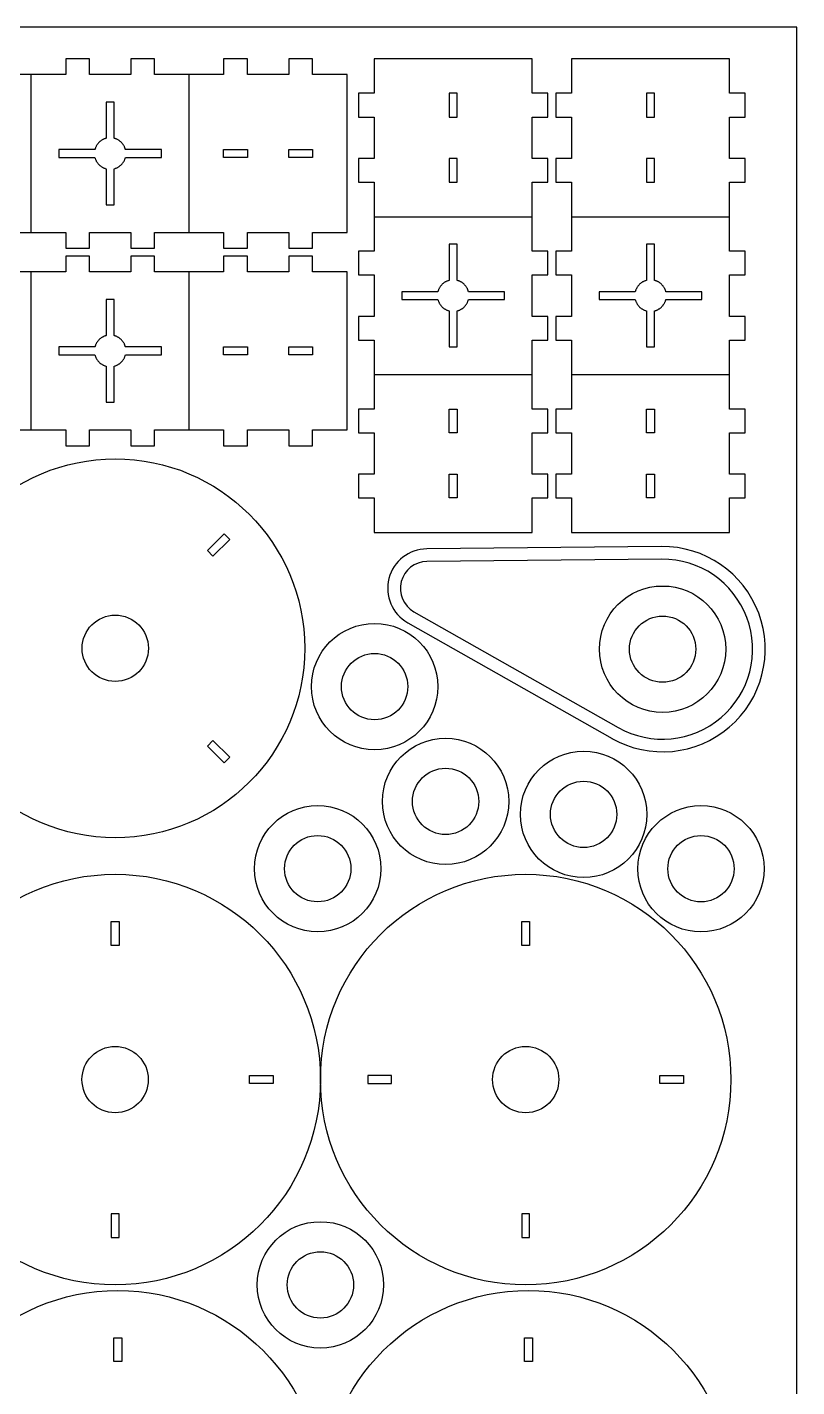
# Model space of a CAD drawing. Extents: x 994 to 3441, y -1567 to -767.
# Drawn here: x 1950.4 to 2194.1, y -1197.7 to -767.2 of the extents above; entities that cross this region are included whole.
import ezdxf

# ---------------------------------------------------------------- set-up
doc = ezdxf.new("R2010")
doc.units = 0
for name, color, linetype in [('CUT1', 7, 'CONTINUOUS'), ('CUT2', 5, 'CONTINUOUS'), ('ENG', 1, 'CONTINUOUS'), ('LAYER_15', 200, 'CONTINUOUS')]:
    doc.layers.add(name, color=color, linetype=linetype)

msp = doc.modelspace()

# ---------------------------------------------------------------- linework, layer by layer
at = {"layer": 'CUT1'}
for p, q in [((1970.14, -777.22), (1962.64, -777.22)), ((1962.64, -777.22), (1962.64, -782.22)), ((1970.14, -782.22), (1970.14, -777.22)), ((1990.77, -777.22), (1983.27, -777.22)), ((1983.27, -777.22), (1983.27, -782.22)), ((1990.77, -782.22), (1990.77, -777.22)), ((2020.14, -777.22), (2012.64, -777.22)), ((2012.64, -777.22), (2012.64, -782.22)), ((2020.14, -782.22), (2020.14, -777.22)), ((2040.77, -777.22), (2033.27, -777.22)), ((2033.27, -777.22), (2033.27, -782.22)), ((2040.77, -782.22), (2040.77, -777.22)), ((2110.33, -777.22), (2060.33, -777.22)), ((2060.33, -777.22), (2060.33, -788.16)), ((2110.33, -788.16), (2110.33, -777.22)), ((2172.83, -777.22), (2122.83, -777.22)), ((2122.83, -777.22), (2122.83, -788.16)), ((2172.83, -788.16), (2172.83, -777.22)), ((1962.64, -782.22), (1940.77, -782.22)), ((1983.27, -782.22), (1970.14, -782.22)), ((2012.64, -782.22), (1990.77, -782.22)), ((2033.27, -782.22), (2020.14, -782.22)), ((2051.7, -782.22), (2040.77, -782.22)), ((2051.7, -832.22), (2051.7, -782.22)), ((2060.33, -788.16), (2055.33, -788.16)), ((2055.33, -788.16), (2055.33, -795.66)), ((2115.33, -788.16), (2110.33, -788.16)), ((2115.33, -795.66), (2115.33, -788.16)), ((2122.83, -788.16), (2117.83, -788.16)), ((2117.83, -788.16), (2117.83, -795.66)), ((2177.83, -788.16), (2172.83, -788.16)), ((2177.83, -795.66), (2177.83, -788.16)), ((2055.33, -795.66), (2060.33, -795.66)), ((2060.33, -795.66), (2060.33, -808.78)), ((2110.33, -808.78), (2110.33, -795.66)), ((2110.33, -795.66), (2115.33, -795.66)), ((2117.83, -795.66), (2122.83, -795.66)), ((2122.83, -795.66), (2122.83, -808.78)), ((2172.83, -808.78), (2172.83, -795.66)), ((2172.83, -795.66), (2177.83, -795.66)), ((2060.33, -808.78), (2055.33, -808.78)), ((2055.33, -808.78), (2055.33, -816.28)), ((2115.33, -808.78), (2110.33, -808.78)), ((2115.33, -816.28), (2115.33, -808.78)), ((2122.83, -808.78), (2117.83, -808.78)), ((2117.83, -808.78), (2117.83, -816.28)), ((2177.83, -808.78), (2172.83, -808.78)), ((2177.83, -816.28), (2177.83, -808.78)), ((2055.33, -816.28), (2060.33, -816.28)), ((2060.33, -816.28), (2060.33, -838.16)), ((2110.33, -816.28), (2115.33, -816.28)), ((2110.33, -838.16), (2110.33, -816.28)), ((2117.83, -816.28), (2122.83, -816.28)), ((2122.83, -816.28), (2122.83, -838.16)), ((2172.83, -816.28), (2177.83, -816.28)), ((2172.83, -838.16), (2172.83, -816.28)), ((1940.77, -832.22), (1962.64, -832.22)), ((1962.64, -832.22), (1962.64, -837.22)), ((1970.14, -837.22), (1970.14, -832.22)), ((1970.14, -832.22), (1983.27, -832.22)), ((1983.27, -832.22), (1983.27, -837.22)), ((1990.77, -837.22), (1990.77, -832.22)), ((1990.77, -832.22), (2012.64, -832.22)), ((2012.64, -832.22), (2012.64, -837.22)), ((2020.14, -837.22), (2020.14, -832.22)), ((2020.14, -832.22), (2033.27, -832.22)), ((2033.27, -832.22), (2033.27, -837.22)), ((2040.77, -837.22), (2040.77, -832.22)), ((2040.77, -832.22), (2051.7, -832.22)), ((1962.64, -837.22), (1970.14, -837.22)), ((1983.27, -837.22), (1990.77, -837.22)), ((2012.64, -837.22), (2020.14, -837.22)), ((2033.27, -837.22), (2040.77, -837.22)), ((2060.33, -838.16), (2055.33, -838.16)), ((2055.33, -838.16), (2055.33, -845.66)), ((2115.33, -838.16), (2110.33, -838.16)), ((2115.33, -845.66), (2115.33, -838.16)), ((2122.83, -838.16), (2117.83, -838.16)), ((2117.83, -838.16), (2117.83, -845.66)), ((2177.83, -838.16), (2172.83, -838.16)), ((2177.83, -845.66), (2177.83, -838.16)), ((1970.14, -839.73), (1962.64, -839.73)), ((1962.64, -839.73), (1962.64, -844.73)), ((1970.14, -844.73), (1970.14, -839.73)), ((1990.77, -839.73), (1983.27, -839.73)), ((1983.27, -839.73), (1983.27, -844.73)), ((1990.77, -844.73), (1990.77, -839.73)), ((2020.14, -839.73), (2012.64, -839.73)), ((2012.64, -839.73), (2012.64, -844.73)), ((2020.14, -844.73), (2020.14, -839.73)), ((2040.77, -839.73), (2033.27, -839.73)), ((2033.27, -839.73), (2033.27, -844.73)), ((2040.77, -844.73), (2040.77, -839.73)), ((1962.64, -844.73), (1940.77, -844.73)), ((1983.27, -844.73), (1970.14, -844.73)), ((2012.64, -844.73), (1990.77, -844.73)), ((2033.27, -844.73), (2020.14, -844.73)), ((2051.7, -844.73), (2040.77, -844.73)), ((2051.7, -894.73), (2051.7, -844.73)), ((2055.33, -845.66), (2060.33, -845.66)), ((2060.33, -845.66), (2060.33, -858.78)), ((2110.33, -858.78), (2110.33, -845.66)), ((2110.33, -845.66), (2115.33, -845.66)), ((2117.83, -845.66), (2122.83, -845.66)), ((2122.83, -845.66), (2122.83, -858.78)), ((2172.83, -858.78), (2172.83, -845.66)), ((2172.83, -845.66), (2177.83, -845.66)), ((2060.33, -858.78), (2055.33, -858.78)), ((2055.33, -858.78), (2055.33, -866.28)), ((2115.33, -858.78), (2110.33, -858.78)), ((2115.33, -866.28), (2115.33, -858.78)), ((2122.83, -858.78), (2117.83, -858.78)), ((2117.83, -858.78), (2117.83, -866.28)), ((2177.83, -858.78), (2172.83, -858.78)), ((2177.83, -866.28), (2177.83, -858.78)), ((2055.33, -866.28), (2060.33, -866.28)), ((2060.33, -866.28), (2060.33, -888.16)), ((2110.33, -888.16), (2110.33, -866.28)), ((2110.33, -866.28), (2115.33, -866.28)), ((2117.83, -866.28), (2122.83, -866.28)), ((2122.83, -866.28), (2122.83, -888.16)), ((2172.83, -888.16), (2172.83, -866.28)), ((2172.83, -866.28), (2177.83, -866.28)), ((2060.33, -888.16), (2055.33, -888.16)), ((2055.33, -888.16), (2055.33, -895.66)), ((2115.33, -888.16), (2110.33, -888.16)), ((2115.33, -895.66), (2115.33, -888.16)), ((2122.83, -888.16), (2117.83, -888.16)), ((2117.83, -888.16), (2117.83, -895.66)), ((2177.83, -888.16), (2172.83, -888.16)), ((2177.83, -895.66), (2177.83, -888.16)), ((1940.77, -894.73), (1962.64, -894.73)), ((1962.64, -894.73), (1962.64, -899.73)), ((1970.14, -899.73), (1970.14, -894.73)), ((1970.14, -894.73), (1983.27, -894.73)), ((1983.27, -894.73), (1983.27, -899.73)), ((1990.77, -899.73), (1990.77, -894.73)), ((1990.77, -894.73), (2012.64, -894.73)), ((2012.64, -894.73), (2012.64, -899.73)), ((2020.14, -899.73), (2020.14, -894.73)), ((2020.14, -894.73), (2033.27, -894.73)), ((2033.27, -894.73), (2033.27, -899.73)), ((2040.77, -899.73), (2040.77, -894.73)), ((2040.77, -894.73), (2051.7, -894.73)), ((1962.64, -899.73), (1970.14, -899.73)), ((1983.27, -899.73), (1990.77, -899.73)), ((2012.64, -899.73), (2020.14, -899.73)), ((2033.27, -899.73), (2040.77, -899.73)), ((2055.33, -895.66), (2060.33, -895.66)), ((2060.33, -895.66), (2060.33, -908.78)), ((2110.33, -908.78), (2110.33, -895.66)), ((2110.33, -895.66), (2115.33, -895.66)), ((2117.83, -895.66), (2122.83, -895.66)), ((2122.83, -895.66), (2122.83, -908.78)), ((2172.83, -908.78), (2172.83, -895.66)), ((2172.83, -895.66), (2177.83, -895.66)), ((2060.33, -908.78), (2055.33, -908.78)), ((2055.33, -908.78), (2055.33, -916.28)), ((2115.33, -908.78), (2110.33, -908.78)), ((2115.33, -916.28), (2115.33, -908.78)), ((2122.83, -908.78), (2117.83, -908.78)), ((2117.83, -908.78), (2117.83, -916.28)), ((2177.83, -908.78), (2172.83, -908.78)), ((2177.83, -916.28), (2177.83, -908.78)), ((2055.33, -916.28), (2060.33, -916.28)), ((2060.33, -916.28), (2060.33, -927.22)), ((2110.33, -927.22), (2110.33, -916.28)), ((2110.33, -916.28), (2115.33, -916.28)), ((2117.83, -916.28), (2122.83, -916.28)), ((2122.83, -916.28), (2122.83, -927.22)), ((2172.83, -927.22), (2172.83, -916.28)), ((2172.83, -916.28), (2177.83, -916.28)), ((2060.33, -927.22), (2110.33, -927.22)), ((2122.83, -927.22), (2172.83, -927.22)), ((2151.32, -931.67), (2076.97, -932.4)), ((2070.93, -955.78), (2135.62, -992.44))]:
    msp.add_line(p, q, dxfattribs=at)
for centre, radius in [((1978.31, -963.89), 60), ((2060.45, -976.01), 20), ((2082.92, -1012.37), 20), ((2126.64, -1016.46), 20), ((2042.42, -1033.66), 20), ((2163.8, -1033.68), 20), ((1978.28, -1100.44), 65), ((2108.28, -1100.44), 65), ((2043.28, -1165.44), 20), ((1979.14, -1232.22), 65), ((2109.14, -1232.22), 65)]:
    msp.add_circle(centre, radius, dxfattribs=at)
for centre, radius, start, end in [((2077.09, -944.9), 12.5, 90.5674, 240.4581), ((2151.64, -964.16), 32.5, 240.4581, 90.5674)]:
    msp.add_arc(centre, radius, start, end, dxfattribs=at)
at = {"layer": 'CUT2'}
for p, q in [((1977.95, -790.97), (1975.45, -790.97)), ((1975.45, -790.97), (1975.45, -802.38)), ((1977.95, -802.38), (1977.95, -790.97)), ((2084.08, -788.16), (2084.08, -795.66)), ((2086.58, -788.16), (2084.08, -788.16)), ((2086.58, -795.66), (2086.58, -788.16)), ((2146.58, -788.16), (2146.58, -795.66)), ((2149.08, -788.16), (2146.58, -788.16)), ((2149.08, -795.66), (2149.08, -788.16)), ((2084.08, -795.66), (2086.58, -795.66)), ((2146.58, -795.66), (2149.08, -795.66)), ((1972.22, -805.01), (1972.15, -805.16)), ((1972.3, -804.85), (1972.22, -805.01)), ((1972.38, -804.7), (1972.3, -804.85)), ((1972.47, -804.56), (1972.38, -804.7)), ((1972.57, -804.41), (1972.47, -804.56)), ((1972.67, -804.27), (1972.57, -804.41)), ((1972.77, -804.13), (1972.67, -804.27)), ((1972.88, -804), (1972.77, -804.13)), ((1972.99, -803.87), (1972.88, -804)), ((1973.11, -803.75), (1972.99, -803.87)), ((1973.23, -803.62), (1973.11, -803.75)), ((1973.35, -803.51), (1973.23, -803.62)), ((1973.48, -803.39), (1973.35, -803.51)), ((1973.62, -803.29), (1973.48, -803.39)), ((1973.75, -803.18), (1973.62, -803.29)), ((1973.89, -803.08), (1973.75, -803.18)), ((1974.04, -802.99), (1973.89, -803.08)), ((1974.19, -802.9), (1974.04, -802.99)), ((1974.34, -802.82), (1974.19, -802.9)), ((1974.49, -802.74), (1974.34, -802.82)), ((1974.64, -802.66), (1974.49, -802.74)), ((1974.8, -802.6), (1974.64, -802.66)), ((1974.96, -802.53), (1974.8, -802.6)), ((1975.12, -802.48), (1974.96, -802.53)), ((1975.29, -802.43), (1975.12, -802.48)), ((1975.45, -802.38), (1975.29, -802.43)), ((1978.12, -802.43), (1977.95, -802.38)), ((1978.28, -802.48), (1978.12, -802.43)), ((1978.44, -802.53), (1978.28, -802.48)), ((1978.6, -802.6), (1978.44, -802.53)), ((1978.76, -802.66), (1978.6, -802.6)), ((1978.92, -802.74), (1978.76, -802.66)), ((1979.07, -802.82), (1978.92, -802.74)), ((1979.22, -802.9), (1979.07, -802.82)), ((1979.37, -802.99), (1979.22, -802.9)), ((1979.51, -803.08), (1979.37, -802.99)), ((1979.65, -803.18), (1979.51, -803.08)), ((1979.79, -803.29), (1979.65, -803.18)), ((1979.92, -803.39), (1979.79, -803.29)), ((1980.05, -803.51), (1979.92, -803.39)), ((1980.18, -803.62), (1980.05, -803.51)), ((1980.3, -803.75), (1980.18, -803.62)), ((1980.42, -803.87), (1980.3, -803.75)), ((1980.53, -804), (1980.42, -803.87)), ((1980.64, -804.13), (1980.53, -804)), ((1980.74, -804.27), (1980.64, -804.13)), ((1980.84, -804.41), (1980.74, -804.27)), ((1980.93, -804.56), (1980.84, -804.41)), ((1981.02, -804.7), (1980.93, -804.56)), ((1981.11, -804.85), (1981.02, -804.7)), ((1981.19, -805.01), (1981.11, -804.85)), ((1981.26, -805.16), (1981.19, -805.01)), ((1971.86, -805.97), (1960.45, -805.97)), ((1960.45, -805.97), (1960.45, -808.47)), ((1960.45, -808.47), (1971.86, -808.47)), ((1971.91, -805.8), (1971.86, -805.97)), ((1971.86, -808.47), (1971.91, -808.64)), ((1971.96, -805.64), (1971.91, -805.8)), ((1971.91, -808.64), (1971.96, -808.8)), ((1972.02, -805.48), (1971.96, -805.64)), ((1971.96, -808.8), (1972.02, -808.96)), ((1972.08, -805.32), (1972.02, -805.48)), ((1972.02, -808.96), (1972.08, -809.12)), ((1972.15, -805.16), (1972.08, -805.32)), ((1972.08, -809.12), (1972.15, -809.28)), ((1972.15, -809.28), (1972.22, -809.44)), ((1981.19, -809.44), (1981.26, -809.28)), ((1981.33, -805.32), (1981.26, -805.16)), ((1981.26, -809.28), (1981.33, -809.12)), ((1981.39, -805.48), (1981.33, -805.32)), ((1981.33, -809.12), (1981.39, -808.96)), ((1981.45, -805.64), (1981.39, -805.48)), ((1981.39, -808.96), (1981.45, -808.8)), ((1981.5, -805.8), (1981.45, -805.64)), ((1981.45, -808.8), (1981.5, -808.64)), ((1981.54, -805.97), (1981.5, -805.8)), ((1981.5, -808.64), (1981.54, -808.47)), ((1992.95, -805.97), (1981.54, -805.97)), ((1981.54, -808.47), (1992.95, -808.47)), ((1992.95, -808.47), (1992.95, -805.97)), ((2012.64, -808.47), (2012.64, -805.97)), ((2012.64, -805.97), (2020.14, -805.97)), ((2020.14, -808.47), (2012.64, -808.47)), ((2020.14, -805.97), (2020.14, -808.47)), ((2033.27, -808.47), (2033.27, -805.97)), ((2033.27, -805.97), (2040.77, -805.97)), ((2040.77, -808.47), (2033.27, -808.47)), ((2040.77, -805.97), (2040.77, -808.47)), ((2084.08, -808.78), (2084.08, -816.28)), ((2086.58, -808.78), (2084.08, -808.78)), ((2086.58, -816.28), (2086.58, -808.78)), ((2146.58, -808.78), (2146.58, -816.28)), ((2149.08, -808.78), (2146.58, -808.78)), ((2149.08, -816.28), (2149.08, -808.78)), ((1972.22, -809.44), (1972.3, -809.59)), ((1972.3, -809.59), (1972.38, -809.74)), ((1972.38, -809.74), (1972.47, -809.88)), ((1972.47, -809.88), (1972.57, -810.03)), ((1972.57, -810.03), (1972.67, -810.17)), ((1972.67, -810.17), (1972.77, -810.31)), ((1972.77, -810.31), (1972.88, -810.44)), ((1972.88, -810.44), (1972.99, -810.57)), ((1972.99, -810.57), (1973.11, -810.69)), ((1973.11, -810.69), (1973.23, -810.82)), ((1973.23, -810.82), (1973.35, -810.93)), ((1973.35, -810.93), (1973.48, -811.05)), ((1973.48, -811.05), (1973.62, -811.15)), ((1973.62, -811.15), (1973.75, -811.26)), ((1973.75, -811.26), (1973.89, -811.36)), ((1973.89, -811.36), (1974.04, -811.45)), ((1974.04, -811.45), (1974.19, -811.54)), ((1974.19, -811.54), (1974.34, -811.62)), ((1974.34, -811.62), (1974.49, -811.7)), ((1974.49, -811.7), (1974.64, -811.78)), ((1974.64, -811.78), (1974.8, -811.84)), ((1974.8, -811.84), (1974.96, -811.91)), ((1974.96, -811.91), (1975.12, -811.96)), ((1975.12, -811.96), (1975.29, -812.02)), ((1975.29, -812.02), (1975.45, -812.06)), ((1975.45, -812.06), (1975.45, -823.47)), ((1977.95, -812.06), (1978.12, -812.02)), ((1977.95, -823.47), (1977.95, -812.06)), ((1978.12, -812.02), (1978.28, -811.96)), ((1978.28, -811.96), (1978.44, -811.91)), ((1978.44, -811.91), (1978.6, -811.84)), ((1978.6, -811.84), (1978.76, -811.78)), ((1978.76, -811.78), (1978.92, -811.7)), ((1978.92, -811.7), (1979.07, -811.62)), ((1979.07, -811.62), (1979.22, -811.54)), ((1979.22, -811.54), (1979.37, -811.45)), ((1979.37, -811.45), (1979.51, -811.36)), ((1979.51, -811.36), (1979.65, -811.26)), ((1979.65, -811.26), (1979.79, -811.15)), ((1979.79, -811.15), (1979.92, -811.05)), ((1979.92, -811.05), (1980.05, -810.93)), ((1980.05, -810.93), (1980.18, -810.82)), ((1980.18, -810.82), (1980.3, -810.69)), ((1980.3, -810.69), (1980.42, -810.57)), ((1980.42, -810.57), (1980.53, -810.44)), ((1980.53, -810.44), (1980.64, -810.31)), ((1980.64, -810.31), (1980.74, -810.17)), ((1980.74, -810.17), (1980.84, -810.03)), ((1980.84, -810.03), (1980.93, -809.88)), ((1980.93, -809.88), (1981.02, -809.74)), ((1981.02, -809.74), (1981.11, -809.59)), ((1981.11, -809.59), (1981.19, -809.44)), ((2084.08, -816.28), (2086.58, -816.28)), ((2146.58, -816.28), (2149.08, -816.28)), ((1975.45, -823.47), (1977.95, -823.47)), ((2086.58, -835.97), (2084.08, -835.97)), ((2084.08, -835.97), (2084.08, -847.38)), ((2086.58, -847.38), (2086.58, -835.97)), ((2149.08, -835.97), (2146.58, -835.97)), ((2146.58, -835.97), (2146.58, -847.38)), ((2149.08, -847.38), (2149.08, -835.97)), ((2082.52, -848.08), (2082.38, -848.18)), ((2082.66, -847.99), (2082.52, -848.08)), ((2082.81, -847.9), (2082.66, -847.99)), ((2082.96, -847.82), (2082.81, -847.9)), ((2083.11, -847.74), (2082.96, -847.82)), ((2083.27, -847.66), (2083.11, -847.74)), ((2083.43, -847.6), (2083.27, -847.66)), ((2083.59, -847.53), (2083.43, -847.6)), ((2083.75, -847.48), (2083.59, -847.53)), ((2083.91, -847.43), (2083.75, -847.48)), ((2084.08, -847.38), (2083.91, -847.43)), ((2086.74, -847.43), (2086.58, -847.38)), ((2086.91, -847.48), (2086.74, -847.43)), ((2087.07, -847.53), (2086.91, -847.48)), ((2087.23, -847.6), (2087.07, -847.53)), ((2087.39, -847.66), (2087.23, -847.6)), ((2087.54, -847.74), (2087.39, -847.66)), ((2087.69, -847.82), (2087.54, -847.74)), ((2087.84, -847.9), (2087.69, -847.82)), ((2087.99, -847.99), (2087.84, -847.9)), ((2088.13, -848.08), (2087.99, -847.99)), ((2088.28, -848.18), (2088.13, -848.08)), ((2145.03, -848.08), (2144.88, -848.18)), ((2145.17, -847.99), (2145.03, -848.08)), ((2145.32, -847.9), (2145.17, -847.99)), ((2145.47, -847.82), (2145.32, -847.9)), ((2145.62, -847.74), (2145.47, -847.82)), ((2145.77, -847.66), (2145.62, -847.74)), ((2145.93, -847.6), (2145.77, -847.66)), ((2146.09, -847.53), (2145.93, -847.6)), ((2146.25, -847.48), (2146.09, -847.53)), ((2146.42, -847.43), (2146.25, -847.48)), ((2146.58, -847.38), (2146.42, -847.43)), ((2149.25, -847.43), (2149.08, -847.38)), ((2149.41, -847.48), (2149.25, -847.43)), ((2149.58, -847.53), (2149.41, -847.48)), ((2149.74, -847.6), (2149.58, -847.53)), ((2149.89, -847.66), (2149.74, -847.6)), ((2150.05, -847.74), (2149.89, -847.66)), ((2150.2, -847.82), (2150.05, -847.74)), ((2150.35, -847.9), (2150.2, -847.82)), ((2150.5, -847.99), (2150.35, -847.9)), ((2150.64, -848.08), (2150.5, -847.99)), ((2150.78, -848.18), (2150.64, -848.08)), ((2080.49, -850.97), (2069.08, -850.97)), ((2069.08, -850.97), (2069.08, -853.47)), ((2080.53, -850.8), (2080.49, -850.97)), ((2080.58, -850.64), (2080.53, -850.8)), ((2080.64, -850.48), (2080.58, -850.64)), ((2080.7, -850.32), (2080.64, -850.48)), ((2080.77, -850.16), (2080.7, -850.32)), ((2080.84, -850.01), (2080.77, -850.16)), ((2080.92, -849.85), (2080.84, -850.01)), ((2081.01, -849.7), (2080.92, -849.85)), ((2081.1, -849.56), (2081.01, -849.7)), ((2081.19, -849.41), (2081.1, -849.56)), ((2081.29, -849.27), (2081.19, -849.41)), ((2081.39, -849.13), (2081.29, -849.27)), ((2081.5, -849), (2081.39, -849.13)), ((2081.61, -848.87), (2081.5, -849)), ((2081.73, -848.75), (2081.61, -848.87)), ((2081.85, -848.62), (2081.73, -848.75)), ((2081.98, -848.51), (2081.85, -848.62)), ((2082.11, -848.39), (2081.98, -848.51)), ((2082.24, -848.29), (2082.11, -848.39)), ((2082.38, -848.18), (2082.24, -848.29)), ((2088.41, -848.29), (2088.28, -848.18)), ((2088.55, -848.39), (2088.41, -848.29)), ((2088.68, -848.51), (2088.55, -848.39)), ((2088.8, -848.62), (2088.68, -848.51)), ((2088.92, -848.75), (2088.8, -848.62)), ((2089.04, -848.87), (2088.92, -848.75)), ((2089.15, -849), (2089.04, -848.87)), ((2089.26, -849.13), (2089.15, -849)), ((2089.36, -849.27), (2089.26, -849.13)), ((2089.46, -849.41), (2089.36, -849.27)), ((2089.56, -849.56), (2089.46, -849.41)), ((2089.65, -849.7), (2089.56, -849.56)), ((2089.73, -849.85), (2089.65, -849.7)), ((2089.81, -850.01), (2089.73, -849.85)), ((2089.88, -850.16), (2089.81, -850.01)), ((2089.95, -850.32), (2089.88, -850.16)), ((2090.01, -850.48), (2089.95, -850.32)), ((2090.07, -850.64), (2090.01, -850.48)), ((2090.12, -850.8), (2090.07, -850.64)), ((2090.17, -850.97), (2090.12, -850.8)), ((2101.58, -850.97), (2090.17, -850.97)), ((2101.58, -853.47), (2101.58, -850.97)), ((2142.99, -850.97), (2131.58, -850.97)), ((2131.58, -850.97), (2131.58, -853.47)), ((2143.04, -850.8), (2142.99, -850.97)), ((2143.09, -850.64), (2143.04, -850.8)), ((2143.15, -850.48), (2143.09, -850.64)), ((2143.21, -850.32), (2143.15, -850.48)), ((2143.28, -850.16), (2143.21, -850.32)), ((2143.35, -850.01), (2143.28, -850.16)), ((2143.43, -849.85), (2143.35, -850.01)), ((2143.51, -849.7), (2143.43, -849.85)), ((2143.6, -849.56), (2143.51, -849.7)), ((2143.7, -849.41), (2143.6, -849.56)), ((2143.8, -849.27), (2143.7, -849.41)), ((2143.9, -849.13), (2143.8, -849.27)), ((2144.01, -849), (2143.9, -849.13)), ((2144.12, -848.87), (2144.01, -849)), ((2144.24, -848.75), (2144.12, -848.87)), ((2144.36, -848.62), (2144.24, -848.75)), ((2144.48, -848.51), (2144.36, -848.62)), ((2144.61, -848.39), (2144.48, -848.51)), ((2144.75, -848.29), (2144.61, -848.39)), ((2144.88, -848.18), (2144.75, -848.29)), ((2150.92, -848.29), (2150.78, -848.18)), ((2151.05, -848.39), (2150.92, -848.29)), ((2151.18, -848.51), (2151.05, -848.39)), ((2151.31, -848.62), (2151.18, -848.51)), ((2151.43, -848.75), (2151.31, -848.62)), ((2151.55, -848.87), (2151.43, -848.75)), ((2151.66, -849), (2151.55, -848.87)), ((2151.77, -849.13), (2151.66, -849)), ((2151.87, -849.27), (2151.77, -849.13)), ((2151.97, -849.41), (2151.87, -849.27)), ((2152.06, -849.56), (2151.97, -849.41)), ((2152.15, -849.7), (2152.06, -849.56)), ((2152.24, -849.85), (2152.15, -849.7)), ((2152.32, -850.01), (2152.24, -849.85)), ((2152.39, -850.16), (2152.32, -850.01)), ((2152.46, -850.32), (2152.39, -850.16)), ((2152.52, -850.48), (2152.46, -850.32)), ((2152.58, -850.64), (2152.52, -850.48)), ((2152.63, -850.8), (2152.58, -850.64)), ((2152.67, -850.97), (2152.63, -850.8)), ((2164.08, -850.97), (2152.67, -850.97)), ((2164.08, -853.47), (2164.08, -850.97)), ((1977.95, -853.48), (1975.45, -853.48)), ((1975.45, -853.48), (1975.45, -864.89)), ((1977.95, -864.89), (1977.95, -853.48)), ((2069.08, -853.47), (2080.49, -853.47)), ((2080.49, -853.47), (2080.53, -853.64)), ((2080.53, -853.64), (2080.58, -853.8)), ((2080.58, -853.8), (2080.64, -853.96)), ((2080.64, -853.96), (2080.7, -854.12)), ((2080.7, -854.12), (2080.77, -854.28)), ((2080.77, -854.28), (2080.84, -854.44)), ((2080.84, -854.44), (2080.92, -854.59)), ((2080.92, -854.59), (2081.01, -854.74)), ((2081.01, -854.74), (2081.1, -854.88)), ((2081.1, -854.88), (2081.19, -855.03)), ((2081.19, -855.03), (2081.29, -855.17)), ((2081.29, -855.17), (2081.39, -855.31)), ((2081.39, -855.31), (2081.5, -855.44)), ((2081.5, -855.44), (2081.61, -855.57)), ((2081.61, -855.57), (2081.73, -855.69)), ((2081.73, -855.69), (2081.85, -855.82)), ((2081.85, -855.82), (2081.98, -855.93)), ((2081.98, -855.93), (2082.11, -856.05)), ((2082.11, -856.05), (2082.24, -856.15)), ((2082.24, -856.15), (2082.38, -856.26)), ((2082.38, -856.26), (2082.52, -856.36)), ((2082.52, -856.36), (2082.66, -856.45)), ((2082.66, -856.45), (2082.81, -856.54)), ((2082.81, -856.54), (2082.96, -856.62)), ((2082.96, -856.62), (2083.11, -856.7)), ((2087.54, -856.7), (2087.69, -856.62)), ((2087.69, -856.62), (2087.84, -856.54)), ((2087.84, -856.54), (2087.99, -856.45)), ((2087.99, -856.45), (2088.13, -856.36)), ((2088.13, -856.36), (2088.28, -856.26)), ((2088.28, -856.26), (2088.41, -856.15)), ((2088.41, -856.15), (2088.55, -856.05)), ((2088.55, -856.05), (2088.68, -855.93)), ((2088.68, -855.93), (2088.8, -855.82)), ((2088.8, -855.82), (2088.92, -855.69)), ((2088.92, -855.69), (2089.04, -855.57)), ((2089.04, -855.57), (2089.15, -855.44)), ((2089.15, -855.44), (2089.26, -855.31)), ((2089.26, -855.31), (2089.36, -855.17)), ((2089.36, -855.17), (2089.46, -855.03)), ((2089.46, -855.03), (2089.56, -854.88)), ((2089.56, -854.88), (2089.65, -854.74)), ((2089.65, -854.74), (2089.73, -854.59)), ((2089.73, -854.59), (2089.81, -854.44)), ((2089.81, -854.44), (2089.88, -854.28)), ((2089.88, -854.28), (2089.95, -854.12)), ((2089.95, -854.12), (2090.01, -853.96)), ((2090.01, -853.96), (2090.07, -853.8)), ((2090.07, -853.8), (2090.12, -853.64)), ((2090.12, -853.64), (2090.17, -853.47)), ((2090.17, -853.47), (2101.58, -853.47)), ((2131.58, -853.47), (2142.99, -853.47)), ((2142.99, -853.47), (2143.04, -853.64)), ((2143.04, -853.64), (2143.09, -853.8)), ((2143.09, -853.8), (2143.15, -853.96)), ((2143.15, -853.96), (2143.21, -854.12)), ((2143.21, -854.12), (2143.28, -854.28)), ((2143.28, -854.28), (2143.35, -854.44)), ((2143.35, -854.44), (2143.43, -854.59)), ((2143.43, -854.59), (2143.51, -854.74)), ((2143.51, -854.74), (2143.6, -854.88)), ((2143.6, -854.88), (2143.7, -855.03)), ((2143.7, -855.03), (2143.8, -855.17)), ((2143.8, -855.17), (2143.9, -855.31)), ((2143.9, -855.31), (2144.01, -855.44)), ((2144.01, -855.44), (2144.12, -855.57)), ((2144.12, -855.57), (2144.24, -855.69)), ((2144.24, -855.69), (2144.36, -855.82)), ((2144.36, -855.82), (2144.48, -855.93)), ((2144.48, -855.93), (2144.61, -856.05)), ((2144.61, -856.05), (2144.75, -856.15)), ((2144.75, -856.15), (2144.88, -856.26)), ((2144.88, -856.26), (2145.03, -856.36)), ((2145.03, -856.36), (2145.17, -856.45)), ((2145.17, -856.45), (2145.32, -856.54)), ((2145.32, -856.54), (2145.47, -856.62)), ((2145.47, -856.62), (2145.62, -856.7)), ((2150.05, -856.7), (2150.2, -856.62)), ((2150.2, -856.62), (2150.35, -856.54)), ((2150.35, -856.54), (2150.5, -856.45)), ((2150.5, -856.45), (2150.64, -856.36)), ((2150.64, -856.36), (2150.78, -856.26)), ((2150.78, -856.26), (2150.92, -856.15)), ((2150.92, -856.15), (2151.05, -856.05)), ((2151.05, -856.05), (2151.18, -855.93)), ((2151.18, -855.93), (2151.31, -855.82)), ((2151.31, -855.82), (2151.43, -855.69)), ((2151.43, -855.69), (2151.55, -855.57)), ((2151.55, -855.57), (2151.66, -855.44)), ((2151.66, -855.44), (2151.77, -855.31)), ((2151.77, -855.31), (2151.87, -855.17)), ((2151.87, -855.17), (2151.97, -855.03)), ((2151.97, -855.03), (2152.06, -854.88)), ((2152.06, -854.88), (2152.15, -854.74)), ((2152.15, -854.74), (2152.24, -854.59)), ((2152.24, -854.59), (2152.32, -854.44)), ((2152.32, -854.44), (2152.39, -854.28)), ((2152.39, -854.28), (2152.46, -854.12)), ((2152.46, -854.12), (2152.52, -853.96)), ((2152.52, -853.96), (2152.58, -853.8)), ((2152.58, -853.8), (2152.63, -853.64)), ((2152.63, -853.64), (2152.67, -853.47)), ((2152.67, -853.47), (2164.08, -853.47)), ((2083.11, -856.7), (2083.27, -856.78)), ((2083.27, -856.78), (2083.43, -856.84)), ((2083.43, -856.84), (2083.59, -856.91)), ((2083.59, -856.91), (2083.75, -856.96)), ((2083.75, -856.96), (2083.91, -857.02)), ((2083.91, -857.02), (2084.08, -857.06)), ((2084.08, -857.06), (2084.08, -868.47)), ((2086.58, -857.06), (2086.74, -857.02)), ((2086.58, -868.47), (2086.58, -857.06)), ((2086.74, -857.02), (2086.91, -856.96)), ((2086.91, -856.96), (2087.07, -856.91)), ((2087.07, -856.91), (2087.23, -856.84)), ((2087.23, -856.84), (2087.39, -856.78)), ((2087.39, -856.78), (2087.54, -856.7)), ((2145.62, -856.7), (2145.77, -856.78)), ((2145.77, -856.78), (2145.93, -856.84)), ((2145.93, -856.84), (2146.09, -856.91)), ((2146.09, -856.91), (2146.25, -856.96)), ((2146.25, -856.96), (2146.42, -857.02)), ((2146.42, -857.02), (2146.58, -857.06)), ((2146.58, -857.06), (2146.58, -868.47)), ((2149.08, -857.06), (2149.25, -857.02)), ((2149.08, -868.47), (2149.08, -857.06)), ((2149.25, -857.02), (2149.41, -856.96)), ((2149.41, -856.96), (2149.58, -856.91)), ((2149.58, -856.91), (2149.74, -856.84)), ((2149.74, -856.84), (2149.89, -856.78)), ((2149.89, -856.78), (2150.05, -856.7)), ((1974.49, -865.24), (1974.34, -865.32)), ((1974.64, -865.17), (1974.49, -865.24)), ((1974.8, -865.1), (1974.64, -865.17)), ((1974.96, -865.04), (1974.8, -865.1)), ((1975.12, -864.98), (1974.96, -865.04)), ((1975.29, -864.93), (1975.12, -864.98)), ((1975.45, -864.89), (1975.29, -864.93)), ((1978.12, -864.93), (1977.95, -864.89)), ((1978.28, -864.98), (1978.12, -864.93)), ((1978.44, -865.04), (1978.28, -864.98)), ((1978.6, -865.1), (1978.44, -865.04)), ((1978.76, -865.17), (1978.6, -865.1)), ((1978.92, -865.24), (1978.76, -865.17)), ((1979.07, -865.32), (1978.92, -865.24)), ((1971.86, -868.48), (1960.45, -868.48)), ((1960.45, -868.48), (1960.45, -870.98)), ((1971.91, -868.31), (1971.86, -868.48)), ((1971.96, -868.15), (1971.91, -868.31)), ((1972.02, -867.99), (1971.96, -868.15)), ((1972.08, -867.83), (1972.02, -867.99)), ((1972.15, -867.67), (1972.08, -867.83)), ((1972.22, -867.51), (1972.15, -867.67)), ((1972.3, -867.36), (1972.22, -867.51)), ((1972.38, -867.21), (1972.3, -867.36)), ((1972.47, -867.06), (1972.38, -867.21)), ((1972.57, -866.92), (1972.47, -867.06)), ((1972.67, -866.78), (1972.57, -866.92)), ((1972.77, -866.64), (1972.67, -866.78)), ((1972.88, -866.51), (1972.77, -866.64)), ((1972.99, -866.38), (1972.88, -866.51)), ((1973.11, -866.25), (1972.99, -866.38)), ((1973.23, -866.13), (1973.11, -866.25)), ((1973.35, -866.01), (1973.23, -866.13)), ((1973.48, -865.9), (1973.35, -866.01)), ((1973.62, -865.79), (1973.48, -865.9)), ((1973.75, -865.69), (1973.62, -865.79)), ((1973.89, -865.59), (1973.75, -865.69)), ((1974.04, -865.5), (1973.89, -865.59)), ((1974.19, -865.41), (1974.04, -865.5)), ((1974.34, -865.32), (1974.19, -865.41)), ((1979.22, -865.41), (1979.07, -865.32)), ((1979.37, -865.5), (1979.22, -865.41)), ((1979.51, -865.59), (1979.37, -865.5)), ((1979.65, -865.69), (1979.51, -865.59)), ((1979.79, -865.79), (1979.65, -865.69)), ((1979.92, -865.9), (1979.79, -865.79)), ((1980.05, -866.01), (1979.92, -865.9)), ((1980.18, -866.13), (1980.05, -866.01)), ((1980.3, -866.25), (1980.18, -866.13)), ((1980.42, -866.38), (1980.3, -866.25)), ((1980.53, -866.51), (1980.42, -866.38)), ((1980.64, -866.64), (1980.53, -866.51)), ((1980.74, -866.78), (1980.64, -866.64)), ((1980.84, -866.92), (1980.74, -866.78)), ((1980.93, -867.06), (1980.84, -866.92)), ((1981.02, -867.21), (1980.93, -867.06)), ((1981.11, -867.36), (1981.02, -867.21)), ((1981.19, -867.51), (1981.11, -867.36)), ((1981.26, -867.67), (1981.19, -867.51)), ((1981.33, -867.83), (1981.26, -867.67)), ((1981.39, -867.99), (1981.33, -867.83)), ((1981.45, -868.15), (1981.39, -867.99)), ((1981.5, -868.31), (1981.45, -868.15)), ((1981.54, -868.48), (1981.5, -868.31)), ((1992.95, -868.48), (1981.54, -868.48)), ((1992.95, -870.98), (1992.95, -868.48)), ((2012.64, -870.98), (2012.64, -868.48)), ((2012.64, -868.48), (2020.14, -868.48)), ((2020.14, -868.48), (2020.14, -870.98)), ((2033.27, -870.98), (2033.27, -868.48)), ((2033.27, -868.48), (2040.77, -868.48)), ((2040.77, -868.48), (2040.77, -870.98)), ((2084.08, -868.47), (2086.58, -868.47)), ((2146.58, -868.47), (2149.08, -868.47)), ((1960.45, -870.98), (1971.86, -870.98)), ((1971.86, -870.98), (1971.91, -871.14)), ((1971.91, -871.14), (1971.96, -871.31)), ((1971.96, -871.31), (1972.02, -871.47)), ((1972.02, -871.47), (1972.08, -871.63)), ((1972.08, -871.63), (1972.15, -871.79)), ((1972.15, -871.79), (1972.22, -871.94)), ((1972.22, -871.94), (1972.3, -872.09)), ((1972.3, -872.09), (1972.38, -872.24)), ((1972.38, -872.24), (1972.47, -872.39)), ((1972.47, -872.39), (1972.57, -872.54)), ((1972.57, -872.54), (1972.67, -872.68)), ((1972.67, -872.68), (1972.77, -872.81)), ((1972.77, -872.81), (1972.88, -872.95)), ((1972.88, -872.95), (1972.99, -873.08)), ((1972.99, -873.08), (1973.11, -873.2)), ((1973.11, -873.2), (1973.23, -873.32)), ((1973.23, -873.32), (1973.35, -873.44)), ((1973.35, -873.44), (1973.48, -873.55)), ((1973.48, -873.55), (1973.62, -873.66)), ((1973.62, -873.66), (1973.75, -873.77)), ((1973.75, -873.77), (1973.89, -873.86)), ((1973.89, -873.86), (1974.04, -873.96)), ((1979.37, -873.96), (1979.51, -873.86)), ((1979.51, -873.86), (1979.65, -873.77)), ((1979.65, -873.77), (1979.79, -873.66)), ((1979.79, -873.66), (1979.92, -873.55)), ((1979.92, -873.55), (1980.05, -873.44)), ((1980.05, -873.44), (1980.18, -873.32)), ((1980.18, -873.32), (1980.3, -873.2)), ((1980.3, -873.2), (1980.42, -873.08)), ((1980.42, -873.08), (1980.53, -872.95)), ((1980.53, -872.95), (1980.64, -872.81)), ((1980.64, -872.81), (1980.74, -872.68)), ((1980.74, -872.68), (1980.84, -872.54)), ((1980.84, -872.54), (1980.93, -872.39)), ((1980.93, -872.39), (1981.02, -872.24)), ((1981.02, -872.24), (1981.11, -872.09)), ((1981.11, -872.09), (1981.19, -871.94)), ((1981.19, -871.94), (1981.26, -871.79)), ((1981.26, -871.79), (1981.33, -871.63)), ((1981.33, -871.63), (1981.39, -871.47)), ((1981.39, -871.47), (1981.45, -871.31)), ((1981.45, -871.31), (1981.5, -871.14)), ((1981.5, -871.14), (1981.54, -870.98)), ((1981.54, -870.98), (1992.95, -870.98)), ((2020.14, -870.98), (2012.64, -870.98)), ((2040.77, -870.98), (2033.27, -870.98)), ((1974.04, -873.96), (1974.19, -874.05)), ((1974.19, -874.05), (1974.34, -874.13)), ((1974.34, -874.13), (1974.49, -874.21)), ((1974.49, -874.21), (1974.64, -874.28)), ((1974.64, -874.28), (1974.8, -874.35)), ((1974.8, -874.35), (1974.96, -874.41)), ((1974.96, -874.41), (1975.12, -874.47)), ((1975.12, -874.47), (1975.29, -874.52)), ((1975.29, -874.52), (1975.45, -874.57)), ((1975.45, -874.57), (1975.45, -885.98)), ((1977.95, -874.57), (1978.12, -874.52)), ((1977.95, -885.98), (1977.95, -874.57)), ((1978.12, -874.52), (1978.28, -874.47)), ((1978.28, -874.47), (1978.44, -874.41)), ((1978.44, -874.41), (1978.6, -874.35)), ((1978.6, -874.35), (1978.76, -874.28)), ((1978.76, -874.28), (1978.92, -874.21)), ((1978.92, -874.21), (1979.07, -874.13)), ((1979.07, -874.13), (1979.22, -874.05)), ((1979.22, -874.05), (1979.37, -873.96)), ((1975.45, -885.98), (1977.95, -885.98)), ((2084.08, -895.66), (2084.08, -888.16)), ((2084.08, -888.16), (2086.58, -888.16)), ((2086.58, -888.16), (2086.58, -895.66)), ((2146.58, -895.66), (2146.58, -888.16)), ((2146.58, -888.16), (2149.08, -888.16)), ((2149.08, -888.16), (2149.08, -895.66)), ((2086.58, -895.66), (2084.08, -895.66)), ((2149.08, -895.66), (2146.58, -895.66)), ((2084.08, -916.28), (2084.08, -908.78)), ((2084.08, -908.78), (2086.58, -908.78)), ((2086.58, -908.78), (2086.58, -916.28)), ((2146.58, -916.28), (2146.58, -908.78)), ((2146.58, -908.78), (2149.08, -908.78)), ((2149.08, -908.78), (2149.08, -916.28)), ((2086.58, -916.28), (2084.08, -916.28)), ((2149.08, -916.28), (2146.58, -916.28)), ((2007.48, -932.96), (2012.79, -927.66)), ((2014.55, -929.42), (2009.25, -934.73)), ((2012.79, -927.66), (2014.55, -929.42)), ((2009.25, -934.73), (2007.48, -932.96)), ((2151.36, -935.67), (2077.01, -936.4)), ((2072.9, -952.3), (2137.59, -988.96)), ((2009.25, -993.06), (2007.48, -994.83)), ((2014.55, -998.37), (2009.25, -993.06)), ((2007.48, -994.83), (2012.79, -1000.13)), ((2012.79, -1000.13), (2014.55, -998.37)), ((1977.03, -1057.94), (1977.03, -1050.44)), ((1977.03, -1050.44), (1979.53, -1050.44)), ((1979.53, -1050.44), (1979.53, -1057.94)), ((2107.03, -1057.94), (2107.03, -1050.44)), ((2107.03, -1050.44), (2109.53, -1050.44)), ((2109.53, -1050.44), (2109.53, -1057.94)), ((1979.53, -1057.94), (1977.03, -1057.94)), ((2109.53, -1057.94), (2107.03, -1057.94)), ((2020.78, -1101.69), (2020.78, -1099.19)), ((2020.78, -1099.19), (2028.28, -1099.19)), ((2028.28, -1101.69), (2020.78, -1101.69)), ((2028.28, -1099.19), (2028.28, -1101.69)), ((2065.78, -1099.19), (2058.28, -1099.19)), ((2058.28, -1099.19), (2058.28, -1101.69)), ((2058.28, -1101.69), (2065.78, -1101.69)), ((2065.78, -1101.69), (2065.78, -1099.19)), ((2150.78, -1101.69), (2150.78, -1099.19)), ((2150.78, -1099.19), (2158.28, -1099.19)), ((2158.28, -1101.69), (2150.78, -1101.69)), ((2158.28, -1099.19), (2158.28, -1101.69)), ((1979.53, -1142.94), (1977.03, -1142.94)), ((1977.03, -1142.94), (1977.03, -1150.44)), ((1979.53, -1150.44), (1979.53, -1142.94)), ((2109.53, -1142.94), (2107.03, -1142.94)), ((2107.03, -1142.94), (2107.03, -1150.44)), ((2109.53, -1150.44), (2109.53, -1142.94)), ((1977.03, -1150.44), (1979.53, -1150.44)), ((2107.03, -1150.44), (2109.53, -1150.44)), ((1977.89, -1189.72), (1977.89, -1182.22)), ((1977.89, -1182.22), (1980.39, -1182.22)), ((1980.39, -1182.22), (1980.39, -1189.72)), ((2107.89, -1189.72), (2107.89, -1182.22)), ((2107.89, -1182.22), (2110.39, -1182.22)), ((2110.39, -1182.22), (2110.39, -1189.72)), ((1980.39, -1189.72), (1977.89, -1189.72)), ((2110.39, -1189.72), (2107.89, -1189.72))]:
    msp.add_line(p, q, dxfattribs=at)
for centre, radius in [((2151.64, -964.16), 20), ((1978.31, -963.89), 10.5), ((2151.64, -964.16), 10.5), ((2060.45, -976.01), 10.5), ((2082.92, -1012.37), 10.5), ((2126.64, -1016.46), 10.5), ((2042.42, -1033.66), 10.5), ((2163.8, -1033.68), 10.5), ((1978.28, -1100.44), 10.5), ((2108.28, -1100.44), 10.5), ((2043.28, -1165.44), 10.5)]:
    msp.add_circle(centre, radius, dxfattribs=at)
for centre, radius, start, end in [((2077.09, -944.9), 8.5, 90.5674, 240.4581), ((2151.64, -964.16), 28.5, 240.4581, 90.5674)]:
    msp.add_arc(centre, radius, start, end, dxfattribs=at)
at = {"layer": 'ENG'}
for p, q in [((1951.7, -832.22), (1951.7, -782.22)), ((2001.7, -832.22), (2001.7, -782.22)), ((2060.33, -827.22), (2110.33, -827.22)), ((2122.83, -827.22), (2172.83, -827.22)), ((1951.7, -894.73), (1951.7, -844.73)), ((2001.7, -894.73), (2001.7, -844.73)), ((2060.33, -877.22), (2110.33, -877.22)), ((2122.83, -877.22), (2172.83, -877.22))]:
    msp.add_line(p, q, dxfattribs=at)
at = {"layer": 'LAYER_15'}
for p, q in [((2194.14, -767.22), (994.14, -767.22)), ((2194.14, -1567.22), (2194.14, -767.22))]:
    msp.add_line(p, q, dxfattribs=at)

doc.saveas('drawing.dxf')
